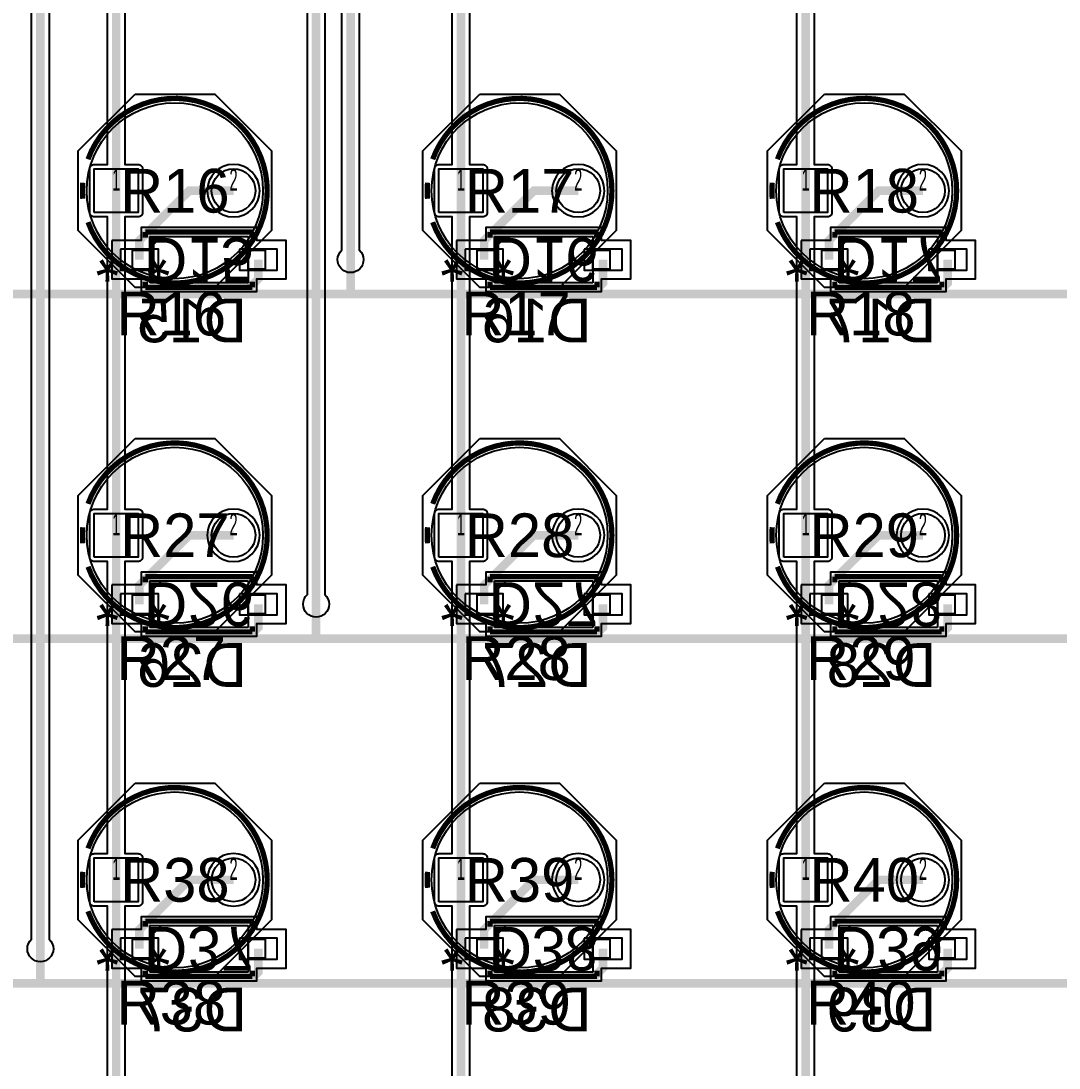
# Model space of a CAD drawing. Extents: x -64 to 44, y -64 to 41.
# Drawn here: x -34.56 to -4.45, y -25.46 to 4.93 of the extents above; entities that cross this region are included whole.
import ezdxf
from ezdxf.enums import TextEntityAlignment as Align

# ---------------------------------------------------------------- set-up
doc = ezdxf.new("R2010")
doc.units = 0
for name, color, linetype in [('ASSEMBLY', 12, 'CONTINUOUS'), ('BOUND', 85, 'CONTINUOUS'), ('COND', 80, 'CONTINUOUS'), ('COND2', 2, 'CONTINUOUS'), ('SILK_SCREEN', 85, 'CONTINUOUS'), ('SOLDER_MASK', 85, 'CONTINUOUS'), ('TEXT', 142, 'CONTINUOUS')]:
    doc.layers.add(name, color=color, linetype=linetype)

msp = doc.modelspace()

# ---------------------------------------------------------------- linework, layer by layer
at = {"layer": 'ASSEMBLY'}
for points in [[(-27.5455, 0, -1), (-32.6509, 0, -1), (-27.5455, 0)], [(-17.5455, 0, -1), (-22.6509, 0, -1), (-17.5455, 0)], [(-7.5455, 0, -1), (-12.6509, 0, -1), (-7.5455, 0)], [(-27.5455, -10, -1), (-32.6509, -10, -1), (-27.5455, -10)], [(-17.5455, -10, -1), (-22.6509, -10, -1), (-17.5455, -10)], [(-7.5455, -10, -1), (-12.6509, -10, -1), (-7.5455, -10)], [(-27.5455, -20, -1), (-32.6509, -20, -1), (-27.5455, -20)], [(-17.5455, -20, -1), (-22.6509, -20, -1), (-17.5455, -20)], [(-7.5455, -20, -1), (-12.6509, -20, -1), (-7.5455, -20)]]:
    msp.add_lwpolyline(points, format="xyb", dxfattribs=at)
for points in [[(-30.825, -1.6625), (-30.4875, -1.325)], [(-30.825, -1.325), (-27.975, -1.325)], [(-30.825, -2.675), (-30.825, -1.325)], [(-27.975, -1.325), (-27.975, -2.675)], [(-20.825, -1.6625), (-20.4875, -1.325)], [(-20.825, -1.325), (-17.975, -1.325)], [(-20.825, -2.675), (-20.825, -1.325)], [(-17.975, -1.325), (-17.975, -2.675)], [(-10.825, -1.6625), (-10.4875, -1.325)], [(-10.825, -1.325), (-7.975, -1.325)], [(-10.825, -2.675), (-10.825, -1.325)], [(-7.975, -1.325), (-7.975, -2.675)], [(-31.325, -2.275), (-31.325, -1.725)], [(-31.325, -1.725), (-30.825, -1.725)], [(-30.825, -1.725), (-30.825, -2.275)], [(-27.975, -2.275), (-27.975, -1.725)], [(-27.975, -1.725), (-27.475, -1.725)], [(-27.475, -1.725), (-27.475, -2.275)], [(-21.325, -2.275), (-21.325, -1.725)], [(-21.325, -1.725), (-20.825, -1.725)], [(-20.825, -1.725), (-20.825, -2.275)], [(-17.975, -2.275), (-17.975, -1.725)], [(-17.975, -1.725), (-17.475, -1.725)], [(-17.475, -1.725), (-17.475, -2.275)], [(-11.325, -2.275), (-11.325, -1.725)], [(-11.325, -1.725), (-10.825, -1.725)], [(-10.825, -1.725), (-10.825, -2.275)], [(-7.975, -2.275), (-7.975, -1.725)], [(-7.975, -1.725), (-7.475, -1.725)], [(-7.475, -1.725), (-7.475, -2.275)], [(-30.825, -2.275), (-31.325, -2.275)], [(-30.825, -2.3375), (-30.4875, -2.675)], [(-27.475, -2.275), (-27.975, -2.275)], [(-20.825, -2.275), (-21.325, -2.275)], [(-20.825, -2.3375), (-20.4875, -2.675)], [(-17.475, -2.275), (-17.975, -2.275)], [(-10.825, -2.275), (-11.325, -2.275)], [(-10.825, -2.3375), (-10.4875, -2.675)], [(-7.475, -2.275), (-7.975, -2.275)], [(-27.975, -2.675), (-30.825, -2.675)], [(-17.975, -2.675), (-20.825, -2.675)], [(-7.975, -2.675), (-10.825, -2.675)], [(-30.825, -11.6625), (-30.4875, -11.325)], [(-30.825, -11.325), (-27.975, -11.325)], [(-30.825, -12.675), (-30.825, -11.325)], [(-27.975, -11.325), (-27.975, -12.675)], [(-20.825, -11.6625), (-20.4875, -11.325)], [(-20.825, -11.325), (-17.975, -11.325)], [(-20.825, -12.675), (-20.825, -11.325)], [(-17.975, -11.325), (-17.975, -12.675)], [(-10.825, -11.6625), (-10.4875, -11.325)], [(-10.825, -11.325), (-7.975, -11.325)], [(-10.825, -12.675), (-10.825, -11.325)], [(-7.975, -11.325), (-7.975, -12.675)], [(-31.325, -12.275), (-31.325, -11.725)], [(-31.325, -11.725), (-30.825, -11.725)], [(-30.825, -11.725), (-30.825, -12.275)], [(-27.975, -12.275), (-27.975, -11.725)], [(-27.975, -11.725), (-27.475, -11.725)], [(-27.475, -11.725), (-27.475, -12.275)], [(-21.325, -12.275), (-21.325, -11.725)], [(-21.325, -11.725), (-20.825, -11.725)], [(-20.825, -11.725), (-20.825, -12.275)], [(-17.975, -12.275), (-17.975, -11.725)], [(-17.975, -11.725), (-17.475, -11.725)], [(-17.475, -11.725), (-17.475, -12.275)], [(-11.325, -12.275), (-11.325, -11.725)], [(-11.325, -11.725), (-10.825, -11.725)], [(-10.825, -11.725), (-10.825, -12.275)], [(-7.975, -12.275), (-7.975, -11.725)], [(-7.975, -11.725), (-7.475, -11.725)], [(-7.475, -11.725), (-7.475, -12.275)], [(-30.825, -12.275), (-31.325, -12.275)], [(-30.825, -12.3375), (-30.4875, -12.675)], [(-27.475, -12.275), (-27.975, -12.275)], [(-20.825, -12.275), (-21.325, -12.275)], [(-20.825, -12.3375), (-20.4875, -12.675)], [(-17.475, -12.275), (-17.975, -12.275)], [(-10.825, -12.275), (-11.325, -12.275)], [(-10.825, -12.3375), (-10.4875, -12.675)], [(-7.475, -12.275), (-7.975, -12.275)], [(-27.975, -12.675), (-30.825, -12.675)], [(-17.975, -12.675), (-20.825, -12.675)], [(-7.975, -12.675), (-10.825, -12.675)], [(-30.825, -21.6625), (-30.4875, -21.325)], [(-30.825, -21.325), (-27.975, -21.325)], [(-30.825, -22.675), (-30.825, -21.325)], [(-27.975, -21.325), (-27.975, -22.675)], [(-20.825, -21.6625), (-20.4875, -21.325)], [(-20.825, -21.325), (-17.975, -21.325)], [(-20.825, -22.675), (-20.825, -21.325)], [(-17.975, -21.325), (-17.975, -22.675)], [(-10.825, -21.6625), (-10.4875, -21.325)], [(-10.825, -21.325), (-7.975, -21.325)], [(-10.825, -22.675), (-10.825, -21.325)], [(-7.975, -21.325), (-7.975, -22.675)], [(-31.325, -22.275), (-31.325, -21.725)], [(-31.325, -21.725), (-30.825, -21.725)], [(-30.825, -21.725), (-30.825, -22.275)], [(-27.975, -22.275), (-27.975, -21.725)], [(-27.975, -21.725), (-27.475, -21.725)], [(-27.475, -21.725), (-27.475, -22.275)], [(-21.325, -22.275), (-21.325, -21.725)], [(-21.325, -21.725), (-20.825, -21.725)], [(-20.825, -21.725), (-20.825, -22.275)], [(-17.975, -22.275), (-17.975, -21.725)], [(-17.975, -21.725), (-17.475, -21.725)], [(-17.475, -21.725), (-17.475, -22.275)], [(-11.325, -22.275), (-11.325, -21.725)], [(-11.325, -21.725), (-10.825, -21.725)], [(-10.825, -21.725), (-10.825, -22.275)], [(-7.975, -22.275), (-7.975, -21.725)], [(-7.975, -21.725), (-7.475, -21.725)], [(-7.475, -21.725), (-7.475, -22.275)], [(-30.825, -22.275), (-31.325, -22.275)], [(-30.825, -22.3375), (-30.4875, -22.675)], [(-27.475, -22.275), (-27.975, -22.275)], [(-20.825, -22.275), (-21.325, -22.275)], [(-20.825, -22.3375), (-20.4875, -22.675)], [(-17.475, -22.275), (-17.975, -22.275)], [(-10.825, -22.275), (-11.325, -22.275)], [(-10.825, -22.3375), (-10.4875, -22.675)], [(-7.475, -22.275), (-7.975, -22.275)], [(-27.975, -22.675), (-30.825, -22.675)], [(-17.975, -22.675), (-20.825, -22.675)], [(-7.975, -22.675), (-10.825, -22.675)]]:
    msp.add_lwpolyline(points, dxfattribs=at)
at = {"layer": 'BOUND'}
for points in [[(-31.2539, 2.8067), (-28.9425, 2.8067), (-27.2915, 1.1557), (-27.2915, -1.1557), (-28.9425, -2.8067), (-31.2539, -2.8067), (-32.9049, -1.1557), (-32.9049, 1.1557)], [(-21.2539, 2.8067), (-18.9425, 2.8067), (-17.2915, 1.1557), (-17.2915, -1.1557), (-18.9425, -2.8067), (-21.2539, -2.8067), (-22.9049, -1.1557), (-22.9049, 1.1557)], [(-11.2539, 2.8067), (-8.9425, 2.8067), (-7.2915, 1.1557), (-7.2915, -1.1557), (-8.9425, -2.8067), (-11.2539, -2.8067), (-12.9049, -1.1557), (-12.9049, 1.1557)], [(-31.929, -1.441), (-31.929, -2.559), (-31.079, -2.559), (-31.079, -2.929), (-27.721, -2.929), (-27.721, -2.559), (-26.871, -2.559), (-26.871, -1.441), (-27.721, -1.441), (-27.721, -1.071), (-31.079, -1.071), (-31.079, -1.441)], [(-21.929, -1.441), (-21.929, -2.559), (-21.079, -2.559), (-21.079, -2.929), (-17.721, -2.929), (-17.721, -2.559), (-16.871, -2.559), (-16.871, -1.441), (-17.721, -1.441), (-17.721, -1.071), (-21.079, -1.071), (-21.079, -1.441)], [(-11.929, -1.441), (-11.929, -2.559), (-11.079, -2.559), (-11.079, -2.929), (-7.721, -2.929), (-7.721, -2.559), (-6.871, -2.559), (-6.871, -1.441), (-7.721, -1.441), (-7.721, -1.071), (-11.079, -1.071), (-11.079, -1.441)], [(-31.2539, -7.1933), (-28.9425, -7.1933), (-27.2915, -8.8443), (-27.2915, -11.1557), (-28.9425, -12.8067), (-31.2539, -12.8067), (-32.9049, -11.1557), (-32.9049, -8.8443)], [(-21.2539, -7.1933), (-18.9425, -7.1933), (-17.2915, -8.8443), (-17.2915, -11.1557), (-18.9425, -12.8067), (-21.2539, -12.8067), (-22.9049, -11.1557), (-22.9049, -8.8443)], [(-11.2539, -7.1933), (-8.9425, -7.1933), (-7.2915, -8.8443), (-7.2915, -11.1557), (-8.9425, -12.8067), (-11.2539, -12.8067), (-12.9049, -11.1557), (-12.9049, -8.8443)], [(-31.929, -11.441), (-31.929, -12.559), (-31.079, -12.559), (-31.079, -12.929), (-27.721, -12.929), (-27.721, -12.559), (-26.871, -12.559), (-26.871, -11.441), (-27.721, -11.441), (-27.721, -11.071), (-31.079, -11.071), (-31.079, -11.441)], [(-21.929, -11.441), (-21.929, -12.559), (-21.079, -12.559), (-21.079, -12.929), (-17.721, -12.929), (-17.721, -12.559), (-16.871, -12.559), (-16.871, -11.441), (-17.721, -11.441), (-17.721, -11.071), (-21.079, -11.071), (-21.079, -11.441)], [(-11.929, -11.441), (-11.929, -12.559), (-11.079, -12.559), (-11.079, -12.929), (-7.721, -12.929), (-7.721, -12.559), (-6.871, -12.559), (-6.871, -11.441), (-7.721, -11.441), (-7.721, -11.071), (-11.079, -11.071), (-11.079, -11.441)], [(-31.2539, -17.1933), (-28.9425, -17.1933), (-27.2915, -18.8443), (-27.2915, -21.1557), (-28.9425, -22.8067), (-31.2539, -22.8067), (-32.9049, -21.1557), (-32.9049, -18.8443)], [(-21.2539, -17.1933), (-18.9425, -17.1933), (-17.2915, -18.8443), (-17.2915, -21.1557), (-18.9425, -22.8067), (-21.2539, -22.8067), (-22.9049, -21.1557), (-22.9049, -18.8443)], [(-11.2539, -17.1933), (-8.9425, -17.1933), (-7.2915, -18.8443), (-7.2915, -21.1557), (-8.9425, -22.8067), (-11.2539, -22.8067), (-12.9049, -21.1557), (-12.9049, -18.8443)], [(-31.929, -21.441), (-31.929, -22.559), (-31.079, -22.559), (-31.079, -22.929), (-27.721, -22.929), (-27.721, -22.559), (-26.871, -22.559), (-26.871, -21.441), (-27.721, -21.441), (-27.721, -21.071), (-31.079, -21.071), (-31.079, -21.441)], [(-21.929, -21.441), (-21.929, -22.559), (-21.079, -22.559), (-21.079, -22.929), (-17.721, -22.929), (-17.721, -22.559), (-16.871, -22.559), (-16.871, -21.441), (-17.721, -21.441), (-17.721, -21.071), (-21.079, -21.071), (-21.079, -21.441)], [(-11.929, -21.441), (-11.929, -22.559), (-11.079, -22.559), (-11.079, -22.929), (-7.721, -22.929), (-7.721, -22.559), (-6.871, -22.559), (-6.871, -21.441), (-7.721, -21.441), (-7.721, -21.071), (-11.079, -21.071), (-11.079, -21.441)]]:
    msp.add_lwpolyline(points, close=True, dxfattribs=at)
at = {"layer": 'COND', "const_width": 0.25}
for points in [[(-33, 15), (-34, 14), (-34, -22)], [(-26, -12), (-26, 11), (-30, 15)], [(-25, -2), (-25, 13), (-27, 15)], [(-31.8, 0), (-31.8, 10)], [(-21.8, 0), (-21.8, 10)], [(-11.8, 0), (-11.8, 10)], [(-31.8, -10), (-31.8, 0)], [(-21.8, -10), (-21.8, 0)], [(-11.8, -10), (-11.8, 0)], [(-31.8, -20), (-31.8, -10)], [(-21.8, -20), (-21.8, -10)], [(-11.8, -20), (-11.8, -10)], [(-31.8, -30), (-31.8, -20)], [(-21.8, -30), (-21.8, -20)], [(-11.8, -30), (-11.8, -20)]]:
    msp.add_lwpolyline(points, dxfattribs=at)
at = {"layer": 'COND'}
for points in [[(-33.7478, 13.8955), (-33.7478, -21.7195, -0.212733), (-33.6228, -22, -1), (-34.3772, -22, -0.212733), (-34.2522, -21.7195), (-34.2522, 14, -0.198912)], [(-24.7478, 13), (-24.7478, -1.7195, -0.212733), (-24.6228, -2, -1), (-25.3772, -2, -0.212733), (-25.2522, -1.7195), (-25.2522, 12.8955)], [(-25.7478, 11), (-25.7478, -11.7195, -0.212733), (-25.6228, -12, -1), (-26.3772, -12, -0.212733), (-26.2522, -11.7195), (-26.2522, 10.8955)], [(-32.0522, -29.2378), (-32.0522, -20.7622), (-32.435, -20.7622, -0.414214), (-32.5622, -20.635), (-32.5622, -19.365, -0.414214), (-32.435, -19.2378), (-32.0522, -19.2378), (-32.0522, -10.7622), (-32.435, -10.7622, -0.414214), (-32.5622, -10.635), (-32.5622, -9.365, -0.414214), (-32.435, -9.2378), (-32.0522, -9.2378), (-32.0522, -0.7622), (-32.435, -0.7622, -0.414214), (-32.5622, -0.635), (-32.5622, 0.635, -0.414214), (-32.435, 0.7622), (-32.0522, 0.7622), (-32.0522, 9.2378)], [(-31.5478, 9.2378), (-31.5478, 0.7622), (-31.165, 0.7622, -0.414214), (-31.0378, 0.635), (-31.0378, -0.635, -0.414214), (-31.165, -0.7622), (-31.5478, -0.7622), (-31.5478, -9.2378), (-31.165, -9.2378, -0.414214), (-31.0378, -9.365), (-31.0378, -10.635, -0.414214), (-31.165, -10.7622), (-31.5478, -10.7622), (-31.5478, -19.2378), (-31.165, -19.2378, -0.414214), (-31.0378, -19.365), (-31.0378, -20.635, -0.414214), (-31.165, -20.7622), (-31.5478, -20.7622), (-31.5478, -29.2378)], [(-22.0522, -29.2378), (-22.0522, -20.7622), (-22.435, -20.7622, -0.414214), (-22.5622, -20.635), (-22.5622, -19.365, -0.414214), (-22.435, -19.2378), (-22.0522, -19.2378), (-22.0522, -10.7622), (-22.435, -10.7622, -0.414214), (-22.5622, -10.635), (-22.5622, -9.365, -0.414214), (-22.435, -9.2378), (-22.0522, -9.2378), (-22.0522, -0.7622), (-22.435, -0.7622, -0.414214), (-22.5622, -0.635), (-22.5622, 0.635, -0.414214), (-22.435, 0.7622), (-22.0522, 0.7622), (-22.0522, 9.2378)], [(-21.5478, 9.2378), (-21.5478, 0.7622), (-21.165, 0.7622, -0.414214), (-21.0378, 0.635), (-21.0378, -0.635, -0.414214), (-21.165, -0.7622), (-21.5478, -0.7622), (-21.5478, -9.2378), (-21.165, -9.2378, -0.414214), (-21.0378, -9.365), (-21.0378, -10.635, -0.414214), (-21.165, -10.7622), (-21.5478, -10.7622), (-21.5478, -19.2378), (-21.165, -19.2378, -0.414214), (-21.0378, -19.365), (-21.0378, -20.635, -0.414214), (-21.165, -20.7622), (-21.5478, -20.7622), (-21.5478, -29.2378)], [(-12.0522, -29.2378), (-12.0522, -20.7622), (-12.435, -20.7622, -0.414214), (-12.5622, -20.635), (-12.5622, -19.365, -0.414214), (-12.435, -19.2378), (-12.0522, -19.2378), (-12.0522, -10.7622), (-12.435, -10.7622, -0.414214), (-12.5622, -10.635), (-12.5622, -9.365, -0.414214), (-12.435, -9.2378), (-12.0522, -9.2378), (-12.0522, -0.7622), (-12.435, -0.7622, -0.414214), (-12.5622, -0.635), (-12.5622, 0.635, -0.414214), (-12.435, 0.7622), (-12.0522, 0.7622), (-12.0522, 9.2378)], [(-11.5478, 9.2378), (-11.5478, 0.7622), (-11.165, 0.7622, -0.414214), (-11.0378, 0.635), (-11.0378, -0.635, -0.414214), (-11.165, -0.7622), (-11.5478, -0.7622), (-11.5478, -9.2378), (-11.165, -9.2378, -0.414214), (-11.0378, -9.365), (-11.0378, -10.635, -0.414214), (-11.165, -10.7622), (-11.5478, -10.7622), (-11.5478, -19.2378), (-11.165, -19.2378, -0.414214), (-11.0378, -19.365), (-11.0378, -20.635, -0.414214), (-11.165, -20.7622), (-11.5478, -20.7622), (-11.5478, -29.2378)]]:
    msp.add_lwpolyline(points, format="xyb", dxfattribs=at)
for points in [[(-32.435, -0.635), (-32.435, 0.635), (-31.165, 0.635), (-31.165, -0.635)], [(-22.435, -0.635), (-22.435, 0.635), (-21.165, 0.635), (-21.165, -0.635)], [(-12.435, -0.635), (-12.435, 0.635), (-11.165, 0.635), (-11.165, -0.635)], [(-32.435, -10.635), (-32.435, -9.365), (-31.165, -9.365), (-31.165, -10.635)], [(-22.435, -10.635), (-22.435, -9.365), (-21.165, -9.365), (-21.165, -10.635)], [(-12.435, -10.635), (-12.435, -9.365), (-11.165, -9.365), (-11.165, -10.635)], [(-32.435, -20.635), (-32.435, -19.365), (-31.165, -19.365), (-31.165, -20.635)], [(-22.435, -20.635), (-22.435, -19.365), (-21.165, -19.365), (-21.165, -20.635)], [(-12.435, -20.635), (-12.435, -19.365), (-11.165, -19.365), (-11.165, -20.635)]]:
    msp.add_lwpolyline(points, close=True, dxfattribs=at)
for points in [[(-27.6342, 0, 1), (-29.1586, 0, 1)], [(-17.6342, 0, 1), (-19.1586, 0, 1)], [(-7.6342, 0, 1), (-9.1586, 0, 1)], [(-27.6342, -10, 1), (-29.1586, -10, 1)], [(-17.6342, -10, 1), (-19.1586, -10, 1)], [(-7.6342, -10, 1), (-9.1586, -10, 1)], [(-27.6342, -20, 1), (-29.1586, -20, 1)], [(-17.6342, -20, 1), (-19.1586, -20, 1)], [(-7.6342, -20, 1), (-9.1586, -20, 1)]]:
    msp.add_lwpolyline(points, format="xyb", close=True, dxfattribs=at)
for centre in [(-28.3964, 0), (-18.3964, 0), (-8.3964, 0), (-28.3964, -10), (-18.3964, -10), (-8.3964, -10), (-28.3964, -20), (-18.3964, -20), (-8.3964, -20)]:
    msp.add_circle(centre, 0.635, dxfattribs=at)
at = {"layer": 'COND2'}
for points in [[(-32.435, -0.635), (-32.435, 0.635), (-31.165, 0.635), (-31.165, -0.635)], [(-22.435, -0.635), (-22.435, 0.635), (-21.165, 0.635), (-21.165, -0.635)], [(-12.435, -0.635), (-12.435, 0.635), (-11.165, 0.635), (-11.165, -0.635)], [(-31.675, -1.695), (-31.675, -2.305), (-30.575, -2.305), (-30.575, -1.695)], [(-28.225, -1.695), (-28.225, -2.305), (-27.125, -2.305), (-27.125, -1.695)], [(-21.675, -1.695), (-21.675, -2.305), (-20.575, -2.305), (-20.575, -1.695)], [(-18.225, -1.695), (-18.225, -2.305), (-17.125, -2.305), (-17.125, -1.695)], [(-11.675, -1.695), (-11.675, -2.305), (-10.575, -2.305), (-10.575, -1.695)], [(-8.225, -1.695), (-8.225, -2.305), (-7.125, -2.305), (-7.125, -1.695)], [(-32.435, -10.635), (-32.435, -9.365), (-31.165, -9.365), (-31.165, -10.635)], [(-22.435, -10.635), (-22.435, -9.365), (-21.165, -9.365), (-21.165, -10.635)], [(-12.435, -10.635), (-12.435, -9.365), (-11.165, -9.365), (-11.165, -10.635)], [(-31.675, -11.695), (-31.675, -12.305), (-30.575, -12.305), (-30.575, -11.695)], [(-28.225, -11.695), (-28.225, -12.305), (-27.125, -12.305), (-27.125, -11.695)], [(-21.675, -11.695), (-21.675, -12.305), (-20.575, -12.305), (-20.575, -11.695)], [(-18.225, -11.695), (-18.225, -12.305), (-17.125, -12.305), (-17.125, -11.695)], [(-11.675, -11.695), (-11.675, -12.305), (-10.575, -12.305), (-10.575, -11.695)], [(-8.225, -11.695), (-8.225, -12.305), (-7.125, -12.305), (-7.125, -11.695)], [(-32.435, -20.635), (-32.435, -19.365), (-31.165, -19.365), (-31.165, -20.635)], [(-22.435, -20.635), (-22.435, -19.365), (-21.165, -19.365), (-21.165, -20.635)], [(-12.435, -20.635), (-12.435, -19.365), (-11.165, -19.365), (-11.165, -20.635)], [(-31.675, -21.695), (-31.675, -22.305), (-30.575, -22.305), (-30.575, -21.695)], [(-28.225, -21.695), (-28.225, -22.305), (-27.125, -22.305), (-27.125, -21.695)], [(-21.675, -21.695), (-21.675, -22.305), (-20.575, -22.305), (-20.575, -21.695)], [(-18.225, -21.695), (-18.225, -22.305), (-17.125, -22.305), (-17.125, -21.695)], [(-11.675, -21.695), (-11.675, -22.305), (-10.575, -22.305), (-10.575, -21.695)], [(-8.225, -21.695), (-8.225, -22.305), (-7.125, -22.305), (-7.125, -21.695)]]:
    msp.add_lwpolyline(points, close=True, dxfattribs=at)
at = {"layer": 'COND2', "const_width": 0.25}
for points in [[(-28.3964, 0), (-29.682, 0), (-31.125, -1.443), (-31.125, -2)], [(-18.3964, 0), (-19.682, 0), (-21.125, -1.443), (-21.125, -2)], [(-8.3964, 0), (-9.682, 0), (-11.125, -1.443), (-11.125, -2)], [(-27.675, -2), (-27.675, -2.557), (-28.118, -3)], [(-25, -3), (-25, -2)], [(-17.675, -2), (-17.675, -2.675), (-18, -3)], [(-7.675, -2), (-7.675, -2.675), (-8, -3)], [(-28.118, -3), (-38, -3)], [(-25, -3), (-28.118, -3)], [(-18, -3), (-25, -3)], [(-18, -3), (-8, -3)], [(2, -3), (-8, -3)], [(-28.3964, -10), (-29.682, -10), (-31.125, -11.443), (-31.125, -12)], [(-18.3964, -10), (-19.682, -10), (-21.125, -11.443), (-21.125, -12)], [(-8.3964, -10), (-9.682, -10), (-11.125, -11.443), (-11.125, -12)], [(-27.675, -12), (-27.675, -12.675), (-28, -13)], [(-26, -12), (-26, -13)], [(-17.675, -12), (-17.675, -12.675), (-18, -13)], [(-7.675, -12), (-7.675, -12.675), (-8, -13)], [(-28, -13), (-38, -13)], [(-26, -13), (-28, -13)], [(-18, -13), (-26, -13)], [(-8, -13), (-18, -13)], [(2, -13), (-8, -13)], [(-28.3964, -20), (-29.682, -20), (-31.125, -21.443), (-31.125, -22)], [(-18.3964, -20), (-19.682, -20), (-21.125, -21.443), (-21.125, -22)], [(-8.3964, -20), (-9.682, -20), (-11.125, -21.443), (-11.125, -22)], [(-34, -23), (-34, -22)], [(-27.675, -22), (-27.675, -22.675), (-28, -23)], [(-17.675, -22), (-17.675, -22.557), (-18.118, -23)], [(-7.675, -22), (-7.675, -22.557), (-8.118, -23)], [(-34, -23), (-38.118, -23)], [(-28, -23), (-34, -23)], [(-28, -23), (-18.118, -23)], [(-8.118, -23), (-18.118, -23)], [(2, -23), (-8.118, -23)]]:
    msp.add_lwpolyline(points, dxfattribs=at)
at = {"layer": 'COND2'}
for centre in [(-28.3964, 0), (-18.3964, 0), (-8.3964, 0), (-28.3964, -10), (-18.3964, -10), (-8.3964, -10), (-28.3964, -20), (-18.3964, -20), (-8.3964, -20)]:
    msp.add_circle(centre, 0.635, dxfattribs=at)
at = {"layer": 'SILK_SCREEN', "const_width": 0.1524}
for points in [[(-27.4185, 0, 0.83966), (-32.6175, 0.9132)], [(-17.4185, 0, 0.83966), (-22.6175, 0.9132)], [(-7.4185, 0, 0.83966), (-12.6175, 0.9132)], [(-32.7677, 0.2331, 0.043577), (-32.7677, -0.2331)], [(-22.7677, 0.2331, 0.043577), (-22.7677, -0.2331)], [(-12.7677, 0.2331, 0.043577), (-12.7677, -0.2331)], [(-32.6175, -0.9132, 0.83966), (-27.4185, 0)], [(-22.6175, -0.9132, 0.83966), (-17.4185, 0)], [(-12.6175, -0.9132, 0.83966), (-7.4185, 0)], [(-27.4185, -10, 0.83966), (-32.6175, -9.0868)], [(-17.4185, -10, 0.83966), (-22.6175, -9.0868)], [(-7.4185, -10, 0.83966), (-12.6175, -9.0868)], [(-32.7677, -9.7669, 0.043577), (-32.7677, -10.2331)], [(-22.7677, -9.7669, 0.043577), (-22.7677, -10.2331)], [(-12.7677, -9.7669, 0.043577), (-12.7677, -10.2331)], [(-32.6175, -10.9132, 0.83966), (-27.4185, -10)], [(-22.6175, -10.9132, 0.83966), (-17.4185, -10)], [(-12.6175, -10.9132, 0.83966), (-7.4185, -10)], [(-27.4185, -20, 0.83966), (-32.6175, -19.0868)], [(-17.4185, -20, 0.83966), (-22.6175, -19.0868)], [(-7.4185, -20, 0.83966), (-12.6175, -19.0868)], [(-32.7677, -19.7669, 0.043577), (-32.7677, -20.2331)], [(-22.7677, -19.7669, 0.043577), (-22.7677, -20.2331)], [(-12.7677, -19.7669, 0.043577), (-12.7677, -20.2331)], [(-32.6175, -20.9132, 0.83966), (-27.4185, -20)], [(-22.6175, -20.9132, 0.83966), (-17.4185, -20)], [(-12.6175, -20.9132, 0.83966), (-7.4185, -20)]]:
    msp.add_lwpolyline(points, format="xyb", dxfattribs=at)
for points in [[(-30.952, -1.198), (-27.848, -1.198)], [(-30.952, -1.3623), (-30.952, -1.198)], [(-27.848, -1.198), (-27.848, -1.3623)], [(-20.952, -1.198), (-17.848, -1.198)], [(-20.952, -1.3623), (-20.952, -1.198)], [(-17.848, -1.198), (-17.848, -1.3623)], [(-10.952, -1.198), (-7.848, -1.198)], [(-10.952, -1.3623), (-10.952, -1.198)], [(-7.848, -1.198), (-7.848, -1.3623)], [(-30.952, -2.802), (-30.952, -2.6377)], [(-27.848, -2.802), (-30.952, -2.802)], [(-27.848, -2.6377), (-27.848, -2.802)], [(-20.952, -2.802), (-20.952, -2.6377)], [(-17.848, -2.802), (-20.952, -2.802)], [(-17.848, -2.6377), (-17.848, -2.802)], [(-10.952, -2.802), (-10.952, -2.6377)], [(-7.848, -2.802), (-10.952, -2.802)], [(-7.848, -2.6377), (-7.848, -2.802)], [(-30.952, -11.198), (-27.848, -11.198)], [(-30.952, -11.3623), (-30.952, -11.198)], [(-27.848, -11.198), (-27.848, -11.3623)], [(-20.952, -11.198), (-17.848, -11.198)], [(-20.952, -11.3623), (-20.952, -11.198)], [(-17.848, -11.198), (-17.848, -11.3623)], [(-10.952, -11.198), (-7.848, -11.198)], [(-10.952, -11.3623), (-10.952, -11.198)], [(-7.848, -11.198), (-7.848, -11.3623)], [(-30.952, -12.802), (-30.952, -12.6377)], [(-27.848, -12.802), (-30.952, -12.802)], [(-27.848, -12.6377), (-27.848, -12.802)], [(-20.952, -12.802), (-20.952, -12.6377)], [(-17.848, -12.802), (-20.952, -12.802)], [(-17.848, -12.6377), (-17.848, -12.802)], [(-10.952, -12.802), (-10.952, -12.6377)], [(-7.848, -12.802), (-10.952, -12.802)], [(-7.848, -12.6377), (-7.848, -12.802)], [(-30.952, -21.198), (-27.848, -21.198)], [(-30.952, -21.3623), (-30.952, -21.198)], [(-27.848, -21.198), (-27.848, -21.3623)], [(-20.952, -21.198), (-17.848, -21.198)], [(-20.952, -21.3623), (-20.952, -21.198)], [(-17.848, -21.198), (-17.848, -21.3623)], [(-10.952, -21.198), (-7.848, -21.198)], [(-10.952, -21.3623), (-10.952, -21.198)], [(-7.848, -21.198), (-7.848, -21.3623)], [(-30.952, -22.802), (-30.952, -22.6377)], [(-27.848, -22.802), (-30.952, -22.802)], [(-27.848, -22.6377), (-27.848, -22.802)], [(-20.952, -22.802), (-20.952, -22.6377)], [(-17.848, -22.802), (-20.952, -22.802)], [(-17.848, -22.6377), (-17.848, -22.802)], [(-10.952, -22.802), (-10.952, -22.6377)], [(-7.848, -22.802), (-10.952, -22.802)], [(-7.848, -22.6377), (-7.848, -22.802)]]:
    msp.add_lwpolyline(points, dxfattribs=at)
at = {"layer": 'SOLDER_MASK'}
for points in [[(-32.435, -0.635), (-32.435, 0.635), (-31.165, 0.635), (-31.165, -0.635)], [(-22.435, -0.635), (-22.435, 0.635), (-21.165, 0.635), (-21.165, -0.635)], [(-12.435, -0.635), (-12.435, 0.635), (-11.165, 0.635), (-11.165, -0.635)], [(-32.435, -10.635), (-32.435, -9.365), (-31.165, -9.365), (-31.165, -10.635)], [(-22.435, -10.635), (-22.435, -9.365), (-21.165, -9.365), (-21.165, -10.635)], [(-12.435, -10.635), (-12.435, -9.365), (-11.165, -9.365), (-11.165, -10.635)], [(-32.435, -20.635), (-32.435, -19.365), (-31.165, -19.365), (-31.165, -20.635)], [(-22.435, -20.635), (-22.435, -19.365), (-21.165, -19.365), (-21.165, -20.635)], [(-12.435, -20.635), (-12.435, -19.365), (-11.165, -19.365), (-11.165, -20.635)]]:
    msp.add_lwpolyline(points, close=True, dxfattribs=at)
for centre in [(-28.3964, 0), (-18.3964, 0), (-8.3964, 0), (-28.3964, -10), (-18.3964, -10), (-8.3964, -10), (-28.3964, -20), (-18.3964, -20), (-8.3964, -20)]:
    msp.add_circle(centre, 0.635, dxfattribs=at)

# ---------------------------------------------------------------- texts
at = {"layer": 'ASSEMBLY', "text_generation_flag": 2, "width": 1.02}
for p in [(-30.571, -1.365), (-20.571, -1.365), (-10.571, -1.365), (-30.571, -11.365), (-20.571, -11.365), (-10.571, -11.365), (-30.571, -21.365), (-20.571, -21.365), (-10.571, -21.365)]:
    msp.add_text('*', height=1.27, rotation=180, dxfattribs=at).set_placement(p, align=Align.CENTER)
at = {"layer": 'SILK_SCREEN', "text_generation_flag": 2, "width": 1.02}
for p in [(-32.056, -1.365), (-22.056, -1.365), (-12.056, -1.365), (-32.056, -11.365), (-22.056, -11.365), (-12.056, -11.365), (-32.056, -21.365), (-22.056, -21.365), (-12.056, -21.365)]:
    msp.add_text('*', height=1.27, rotation=180, dxfattribs=at).set_placement(p, align=Align.CENTER)
at = {"layer": 'TEXT'}
for s, height, width, p in [('1', 0.635, 0.500157, (-31.8, 0)), ('R16', 1.27, 1.02, (-30.0982, -0.635)), ('2', 0.635, 0.500157, (-28.3964, 0)), ('1', 0.635, 0.500157, (-21.8, 0)), ('R17', 1.27, 1.02, (-20.0982, -0.635)), ('2', 0.635, 0.500157, (-18.3964, 0)), ('1', 0.635, 0.500157, (-11.8, 0)), ('R18', 1.27, 1.02, (-10.0982, -0.635)), ('2', 0.635, 0.500157, (-8.3964, 0)), ('R16', 1.27, 1.02, (-30.2, -4.2)), ('R17', 1.27, 1.02, (-20.2, -4.2)), ('R18', 1.27, 1.02, (-10.2, -4.2)), ('1', 0.635, 0.500157, (-31.8, -10)), ('R27', 1.27, 1.02, (-30.0982, -10.635)), ('2', 0.635, 0.500157, (-28.3964, -10)), ('1', 0.635, 0.500157, (-21.8, -10)), ('R28', 1.27, 1.02, (-20.0982, -10.635)), ('2', 0.635, 0.500157, (-18.3964, -10)), ('1', 0.635, 0.500157, (-11.8, -10)), ('R29', 1.27, 1.02, (-10.0982, -10.635)), ('2', 0.635, 0.500157, (-8.3964, -10)), ('R27', 1.27, 1.02, (-30.2, -14.2)), ('R28', 1.27, 1.02, (-20.2, -14.2)), ('R29', 1.27, 1.02, (-10.2, -14.2)), ('1', 0.635, 0.500157, (-31.8, -20)), ('R38', 1.27, 1.02, (-30.0982, -20.635)), ('2', 0.635, 0.500157, (-28.3964, -20)), ('1', 0.635, 0.500157, (-21.8, -20)), ('R39', 1.27, 1.02, (-20.0982, -20.635)), ('2', 0.635, 0.500157, (-18.3964, -20)), ('1', 0.635, 0.500157, (-11.8, -20)), ('R40', 1.27, 1.02, (-10.0982, -20.635)), ('2', 0.635, 0.500157, (-8.3964, -20)), ('R38', 1.27, 1.02, (-30.2, -24.2)), ('R39', 1.27, 1.02, (-20.2, -24.2)), ('R40', 1.27, 1.02, (-10.2, -24.2))]:
    msp.add_text(s, height=height, dxfattribs=dict(at, width=width)).set_placement(p, align=Align.CENTER)
at = {"layer": 'TEXT', "text_generation_flag": 2, "width": 1.02}
for s, p in [('D15', (-29.4, -1.365)), ('D16', (-19.4, -1.365)), ('D17', (-9.4, -1.365)), ('D26', (-29.4, -11.365)), ('D27', (-19.4, -11.365)), ('D28', (-9.4, -11.365)), ('D37', (-29.4, -21.365)), ('D38', (-19.4, -21.365)), ('D39', (-9.4, -21.365))]:
    msp.add_text(s, height=1.27, rotation=180, dxfattribs=at).set_placement(p, align=Align.CENTER)
for s, p in [('D15', (-29.6, -4.4)), ('D16', (-19.6, -4.4)), ('D17', (-9.6, -4.4)), ('D26', (-29.6, -14.4)), ('D27', (-19.6, -14.4)), ('D28', (-9.6, -14.4)), ('D37', (-29.6, -24.4)), ('D38', (-19.6, -24.4)), ('D39', (-9.6, -24.4))]:
    msp.add_text(s, height=1.27, dxfattribs=at).set_placement(p, align=Align.CENTER)

doc.saveas('drawing.dxf')
